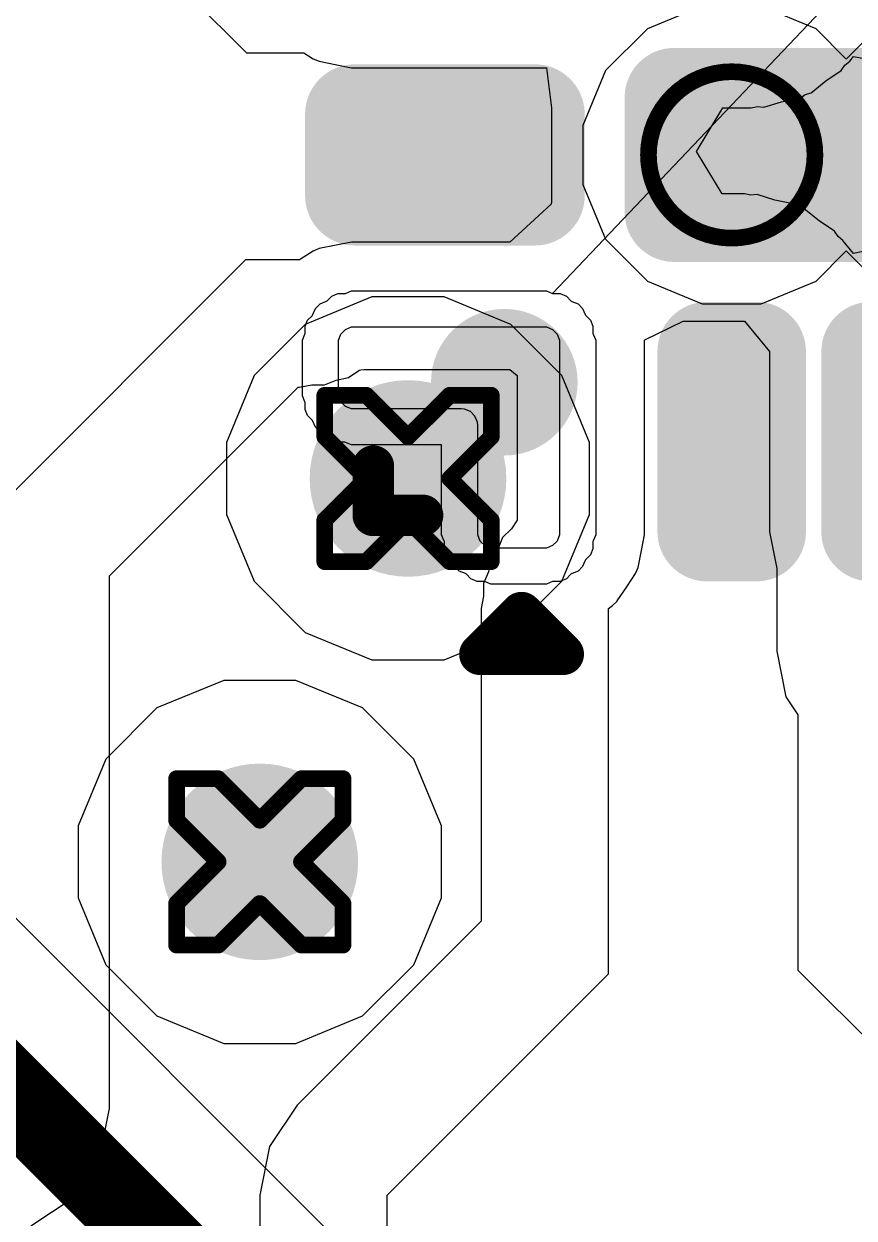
# Model space of a CAD drawing. Header units: inches. Extents: x -11 to 5379, y 0 to 5429.
# Drawn here: x 280.578 to 283.111, y 60.118 to 63.763 of the extents above; entities that cross this region are included whole.
import ezdxf

# ---------------------------------------------------------------- set-up
doc = ezdxf.new("R2010")
doc.units = ezdxf.units.IN
for name, color, linetype in [('Bottom Layer', 5, 'Continuous'), ('Drill Drawing', 1, 'Continuous'), ('GND', 16, 'Continuous'), ('PWR', 76, 'Continuous'), ('Top Layer', 1, 'Continuous'), ('Top Overlay', 2, 'Continuous'), ('Top Paste', 8, 'Continuous'), ('Top Solder', 216, 'Continuous'), ('Via Holes', 16, 'Continuous')]:
    doc.layers.add(name, color=color, linetype=linetype)

# ---------------------------------------------------------------- blocks, each defined once
blk = doc.blocks.new('13_WQFN_HR__3_2__107')
at = {"layer": 'Top Layer'}
h = blk.add_hatch(color=1, dxfattribs=at)
edge = h.paths.add_edge_path()
edge.add_arc((-0.1243, 1.6493), 0.0507, 90, 180)
edge.add_line((-0.175, 1.6493), (-0.175, 1.1007))
edge.add_arc((-0.1243, 1.1007), 0.0507, 180, 270)
edge.add_line((-0.1243, 1.05), (0.1243, 1.05))
edge.add_arc((0.1243, 1.1007), 0.0507, 270, 360)
edge.add_line((0.175, 1.1007), (0.175, 1.6493))
edge.add_arc((0.1243, 1.6493), 0.0507, 0, 90)
edge.add_line((0.1243, 1.7), (-0.1243, 1.7))
h = blk.add_hatch(color=1, dxfattribs=at)
edge = h.paths.add_edge_path()
edge.add_arc((-0.6938, 1.1937), 0.1221, 0, 360)
h = blk.add_hatch(color=1, dxfattribs=at)
edge = h.paths.add_edge_path()
edge.add_arc((-0.1755, 0.6755), 0.0495, 90, 180)
edge.add_line((-0.225, 0.6755), (-0.225, -0.6755))
edge.add_arc((-0.1755, -0.6755), 0.0495, 180, 270)
edge.add_line((-0.1755, -0.725), (0.1755, -0.725))
edge.add_arc((0.1755, -0.6755), 0.0495, 270, 360)
edge.add_line((0.225, -0.6755), (0.225, 0.6755))
edge.add_arc((0.1755, 0.6755), 0.0495, 0, 90)
edge.add_line((0.1755, 0.725), (-0.1755, 0.725))
h = blk.add_hatch(color=1, dxfattribs=at)
edge = h.paths.add_edge_path()
edge.add_arc((-1.15, 0.575), 0.05, 90, 180)
edge.add_line((-1.2, 0.575), (-1.2, 0.425))
edge.add_arc((-1.15, 0.425), 0.05, 180, 270)
edge.add_line((-1.15, 0.375), (-0.6, 0.375))
edge.add_arc((-0.6, 0.425), 0.05, 270, 360)
edge.add_line((-0.55, 0.425), (-0.55, 0.575))
edge.add_arc((-0.6, 0.575), 0.05, 0, 90)
edge.add_line((-0.6, 0.625), (-1.15, 0.625))
at = {"layer": 'Top Paste'}
h = blk.add_hatch(color=8, dxfattribs=at)
edge = h.paths.add_edge_path()
edge.add_arc((-0.1243, 1.6493), 0.0507, 90, 180)
edge.add_line((-0.175, 1.6493), (-0.175, 1.1007))
edge.add_arc((-0.1243, 1.1007), 0.0507, 180, 270)
edge.add_line((-0.1243, 1.05), (0.1243, 1.05))
edge.add_arc((0.1243, 1.1007), 0.0507, 270, 360)
edge.add_line((0.175, 1.1007), (0.175, 1.6493))
edge.add_arc((0.1243, 1.6493), 0.0507, 0, 90)
edge.add_line((0.1243, 1.7), (-0.1243, 1.7))
h = blk.add_hatch(color=8, dxfattribs=at)
edge = h.paths.add_edge_path()
edge.add_arc((-0.6938, 1.1937), 0.1221, 0, 360)
h = blk.add_hatch(color=8, dxfattribs=at)
edge = h.paths.add_edge_path()
edge.add_arc((-0.1755, 0.6755), 0.0495, 90, 180)
edge.add_line((-0.225, 0.6755), (-0.225, -0.6755))
edge.add_arc((-0.1755, -0.6755), 0.0495, 180, 270)
edge.add_line((-0.1755, -0.725), (0.1755, -0.725))
edge.add_arc((0.1755, -0.6755), 0.0495, 270, 360)
edge.add_line((0.225, -0.6755), (0.225, 0.6755))
edge.add_arc((0.1755, 0.6755), 0.0495, 0, 90)
edge.add_line((0.1755, 0.725), (-0.1755, 0.725))
h = blk.add_hatch(color=8, dxfattribs=at)
edge = h.paths.add_edge_path()
edge.add_arc((-1.15, 0.575), 0.05, 90, 180)
edge.add_line((-1.2, 0.575), (-1.2, 0.425))
edge.add_arc((-1.15, 0.425), 0.05, 180, 270)
edge.add_line((-1.15, 0.375), (-0.6, 0.375))
edge.add_arc((-0.6, 0.425), 0.05, 270, 360)
edge.add_line((-0.55, 0.425), (-0.55, 0.575))
edge.add_arc((-0.6, 0.575), 0.05, 0, 90)
edge.add_line((-0.6, 0.625), (-1.15, 0.625))
at = {"layer": 'Top Solder'}
h = blk.add_hatch(color=216, dxfattribs=at)
edge = h.paths.add_edge_path()
edge.add_arc((-0.1243, 1.6493), 0.1523, 90, 180)
edge.add_line((-0.2766, 1.6493), (-0.2766, 1.1007))
edge.add_arc((-0.1243, 1.1007), 0.1523, 180, 270)
edge.add_line((-0.1243, 0.9484), (0.1243, 0.9484))
edge.add_arc((0.1243, 1.1007), 0.1523, 270, 360)
edge.add_line((0.2766, 1.1007), (0.2766, 1.6493))
edge.add_arc((0.1243, 1.6493), 0.1523, 0, 90)
edge.add_line((0.1243, 1.8016), (-0.1243, 1.8016))
h = blk.add_hatch(color=216, dxfattribs=at)
edge = h.paths.add_edge_path()
edge.add_arc((-0.6938, 1.1937), 0.2237, 0, 360)
h = blk.add_hatch(color=216, dxfattribs=at)
edge = h.paths.add_edge_path()
edge.add_arc((-0.1755, 0.6755), 0.1511, 90, 180)
edge.add_line((-0.3266, 0.6755), (-0.3266, -0.6755))
edge.add_arc((-0.1755, -0.6755), 0.1511, 180, 270)
edge.add_line((-0.1755, -0.8266), (0.1755, -0.8266))
edge.add_arc((0.1755, -0.6755), 0.1511, 270, 360)
edge.add_line((0.3266, -0.6755), (0.3266, 0.6755))
edge.add_arc((0.1755, 0.6755), 0.1511, 0, 90)
edge.add_line((0.1755, 0.8266), (-0.1755, 0.8266))
h = blk.add_hatch(color=216, dxfattribs=at)
edge = h.paths.add_edge_path()
edge.add_arc((-1.15, 0.575), 0.1516, 90, 180)
edge.add_line((-1.3016, 0.575), (-1.3016, 0.425))
edge.add_arc((-1.15, 0.425), 0.1516, 180, 270)
edge.add_line((-1.15, 0.2734), (-0.6, 0.2734))
edge.add_arc((-0.6, 0.425), 0.1516, 270, 360)
edge.add_line((-0.4484, 0.425), (-0.4484, 0.575))
edge.add_arc((-0.6, 0.575), 0.1516, 0, 90)
edge.add_line((-0.6, 0.7266), (-1.15, 0.7266))
h = blk.add_hatch(color=216, dxfattribs=at)
edge = h.paths.add_edge_path()
edge.add_arc((-1.15, 0.075), 0.1516, 90, 180)
edge.add_line((-1.3016, 0.075), (-1.3016, -0.075))
edge.add_arc((-1.15, -0.075), 0.1516, 180, 270)
edge.add_line((-1.15, -0.2266), (-0.6, -0.2266))
edge.add_arc((-0.6, -0.075), 0.1516, 270, 360)
edge.add_line((-0.4484, -0.075), (-0.4484, 0.075))
edge.add_arc((-0.6, 0.075), 0.1516, 0, 90)
edge.add_line((-0.6, 0.2266), (-1.15, 0.2266))
at = {"layer": 'Top Layer'}
for p, q in [((-0.775, 1.6599), (-0.7674, 1.6783)), ((-0.7674, 1.6783), (-0.7534, 1.6923)), ((-0.7534, 1.6923), (-0.735, 1.7)), ((-0.735, 1.7), (-0.725, 1.7)), ((-0.725, 1.7), (-0.725, 1.7)), ((-0.725, 1.7), (-0.575, 1.7)), ((-0.575, 1.7), (-0.5651, 1.7)), ((-0.5651, 1.7), (-0.5467, 1.6923)), ((-0.5467, 1.6923), (-0.5326, 1.6783)), ((-0.5326, 1.6783), (-0.525, 1.6599)), ((-0.775, 1.65), (-0.775, 1.6599)), ((-0.775, 1.325), (-0.775, 1.65)), ((-0.525, 1.6599), (-0.525, 1.65)), ((-0.525, 1.65), (-0.525, 1.65)), ((-0.525, 1.65), (-0.525, 1.075)), ((-0.7835, 1.2972), (-0.776, 1.3152)), ((-0.776, 1.3152), (-0.775, 1.325)), ((-0.775, 1.325), (-0.775, 1.325)), ((-0.825, 1.275), (-0.8153, 1.2759)), ((-0.8153, 1.2759), (-0.7973, 1.2834)), ((-0.7973, 1.2834), (-0.7835, 1.2972)), ((-1.2, 1.2349), (-1.1924, 1.2533)), ((-1.1924, 1.2533), (-1.1784, 1.2673)), ((-1.1784, 1.2673), (-1.16, 1.275)), ((-1.16, 1.275), (-1.15, 1.275)), ((-1.15, 1.275), (-1.15, 1.275)), ((-1.15, 1.275), (-0.825, 1.275)), ((-1.2, 1.225), (-1.2, 1.2349)), ((-1.2, 1.0749), (-1.2, 1.225)), ((-1.2, 1.065), (-1.2, 1.0749)), ((-1.2, 1.0749), (-1.2, 1.0749)), ((-1.1924, 1.0466), (-1.2, 1.065)), ((-0.525, 1.065), (-0.5326, 1.0466)), ((-0.525, 1.075), (-0.525, 1.065)), ((-1.1784, 1.0326), (-1.1924, 1.0466)), ((-1.16, 1.025), (-1.1784, 1.0326)), ((-1.15, 1.025), (-1.16, 1.025)), ((-0.575, 1.025), (-1.15, 1.025)), ((-0.5651, 1.025), (-0.575, 1.025)), ((-0.575, 1.025), (-0.575, 1.025)), ((-0.5467, 1.0326), (-0.5651, 1.025)), ((-0.5326, 1.0466), (-0.5467, 1.0326))]:
    blk.add_line(p, q, dxfattribs=at)
at = {"layer": 'Top Overlay'}
for points in [[(-1.1, 1.5933, 0.127, 0.127, 0), (-0.95, 1.5933, 0.127, 0.127, 0)], [(-1.1, 1.5933, 0.127, 0.127, 0), (-1.1, 1.4433, 0.127, 0.127, 0)], [(-1.524, 1.2681, 0.127, 0.127, 0), (-1.524, 1.0141, 0.127, 0.127, 0)], [(-1.524, 1.2681, 0.127, 0.127, 0), (-1.397, 1.1411, 0.127, 0.127, 0)], [(-1.397, 1.1411, 0.127, 0.127, 0), (-1.524, 1.0141, 0.127, 0.127, 0)]]:
    blk.add_lwpolyline(points, format="xyseb", dxfattribs=at)
for points in [[(-1.1318, 1.5933, 0.0635, 0.0635, 1), (-1.0683, 1.5933, 0.0635, 0.0635, 1)], [(-1.1318, 1.5933, 0.0635, 0.0635, 1), (-1.0683, 1.5933, 0.0635, 0.0635, 1)], [(-0.9818, 1.5933, 0.0635, 0.0635, 1), (-0.9183, 1.5933, 0.0635, 0.0635, 1)], [(-1.1318, 1.4433, 0.0635, 0.0635, 1), (-1.0683, 1.4433, 0.0635, 0.0635, 1)], [(-1.5557, 1.2681, 0.0635, 0.0635, 1), (-1.4923, 1.2681, 0.0635, 0.0635, 1)], [(-1.5557, 1.2681, 0.0635, 0.0635, 1), (-1.4923, 1.2681, 0.0635, 0.0635, 1)], [(-1.4287, 1.1411, 0.0635, 0.0635, 1), (-1.3653, 1.1411, 0.0635, 0.0635, 1)], [(-1.4287, 1.1411, 0.0635, 0.0635, 1), (-1.3653, 1.1411, 0.0635, 0.0635, 1)], [(-1.5557, 1.0141, 0.0635, 0.0635, 1), (-1.4923, 1.0141, 0.0635, 0.0635, 1)], [(-1.5557, 1.0141, 0.0635, 0.0635, 1), (-1.4923, 1.0141, 0.0635, 0.0635, 1)]]:
    blk.add_lwpolyline(points, format="xyseb", close=True, dxfattribs=at)
at = {"layer": 'Top Solder'}
for p, q in [((-0.8095, 1.7799), (-0.7954, 1.794)), ((-0.7954, 1.794), (-0.7771, 1.8016)), ((-0.7771, 1.8016), (-0.7552, 1.8016)), ((-0.7552, 1.8016), (-0.7534, 1.8023)), ((-0.7534, 1.8023), (-0.735, 1.8099)), ((-0.7534, 1.8023), (-0.7534, 1.8023)), ((-0.735, 1.8099), (-0.725, 1.8099)), ((-0.725, 1.8099), (-0.725, 1.8099)), ((-0.725, 1.8099), (-0.725, 1.8099)), ((-0.725, 1.8099), (-0.575, 1.8099)), ((-0.575, 1.8099), (-0.5651, 1.8099)), ((-0.5651, 1.8099), (-0.5467, 1.8023)), ((-0.5467, 1.8023), (-0.5467, 1.8023)), ((-0.5467, 1.8023), (-0.5449, 1.8016)), ((-0.5449, 1.8016), (-0.523, 1.8016)), ((-0.523, 1.8016), (-0.5046, 1.7939)), ((-0.5046, 1.7939), (-0.4906, 1.7799)), ((-0.8528, 1.7376), (-0.8452, 1.756)), ((-0.8452, 1.756), (-0.8311, 1.7701)), ((-0.8311, 1.7701), (-0.8109, 1.7785)), ((-0.8109, 1.7785), (-0.8095, 1.7799)), ((-0.8095, 1.7799), (-0.8095, 1.7799)), ((-0.4906, 1.7799), (-0.4906, 1.7799)), ((-0.4906, 1.7799), (-0.4891, 1.7785)), ((-0.4891, 1.7785), (-0.469, 1.7701)), ((-0.469, 1.7701), (-0.4549, 1.756)), ((-0.4549, 1.756), (-0.4465, 1.7358)), ((-0.8766, 1.702), (-0.869, 1.7204)), ((-0.869, 1.7204), (-0.855, 1.7344)), ((-0.855, 1.7344), (-0.8536, 1.7358)), ((-0.855, 1.7344), (-0.855, 1.7344)), ((-0.8536, 1.7358), (-0.8528, 1.7376)), ((-0.8528, 1.7376), (-0.8528, 1.7376)), ((-0.4465, 1.7358), (-0.4451, 1.7344)), ((-0.4451, 1.7344), (-0.4451, 1.7344)), ((-0.4451, 1.7344), (-0.431, 1.7204)), ((-0.431, 1.7204), (-0.4234, 1.702)), ((-0.885, 1.6599), (-0.8774, 1.6783)), ((-0.8774, 1.6783), (-0.8766, 1.6801)), ((-0.8774, 1.6783), (-0.8774, 1.6783)), ((-0.8766, 1.6801), (-0.8766, 1.702)), ((-0.4234, 1.702), (-0.4234, 1.6801)), ((-0.4234, 1.6801), (-0.4227, 1.6783)), ((-0.4227, 1.6783), (-0.4227, 1.6783)), ((-0.4227, 1.6783), (-0.4151, 1.6599)), ((-0.885, 1.6499), (-0.885, 1.6599)), ((-0.885, 1.3849), (-0.885, 1.6499)), ((-0.4151, 1.6599), (-0.4151, 1.65)), ((-0.4151, 1.65), (-0.4151, 1.65)), ((-0.4151, 1.65), (-0.4151, 1.075)), ((-1.2561, 1.3451), (-1.2359, 1.3535)), ((-1.2359, 1.3535), (-1.2345, 1.3549)), ((-1.2345, 1.3549), (-1.2204, 1.369)), ((-1.2345, 1.3549), (-1.2345, 1.3549)), ((-1.2204, 1.369), (-1.2021, 1.3766)), ((-1.2021, 1.3766), (-1.1802, 1.3766)), ((-1.1802, 1.3766), (-1.1784, 1.3773)), ((-1.1784, 1.3773), (-1.16, 1.3849)), ((-1.1784, 1.3773), (-1.1784, 1.3773)), ((-1.16, 1.3849), (-1.15, 1.3849)), ((-1.15, 1.3849), (-0.885, 1.3849)), ((-1.2786, 1.3108), (-1.2778, 1.3126)), ((-1.2778, 1.3126), (-1.2702, 1.331)), ((-1.2778, 1.3126), (-1.2778, 1.3126)), ((-1.2702, 1.331), (-1.2561, 1.3451)), ((-1.3016, 1.277), (-1.294, 1.2954)), ((-1.3016, 1.2551), (-1.3016, 1.277)), ((-1.294, 1.2954), (-1.28, 1.3094)), ((-1.28, 1.3094), (-1.2786, 1.3108)), ((-1.28, 1.3094), (-1.28, 1.3094)), ((-1.31, 1.2349), (-1.3024, 1.2533)), ((-1.3024, 1.2533), (-1.3016, 1.2551)), ((-1.3024, 1.2533), (-1.3024, 1.2533)), ((-1.31, 1.2249), (-1.31, 1.2349)), ((-1.31, 1.075), (-1.31, 1.2249)), ((-1.31, 1.065), (-1.31, 1.075)), ((-1.3024, 1.0466), (-1.31, 1.065)), ((-0.4151, 1.065), (-0.4227, 1.0466)), ((-0.4151, 1.075), (-0.4151, 1.065)), ((-1.3016, 1.0448), (-1.3024, 1.0466)), ((-1.3024, 1.0466), (-1.3024, 1.0466)), ((-1.3016, 1.0229), (-1.3016, 1.0448)), ((-1.294, 1.0045), (-1.3016, 1.0229)), ((-0.4234, 1.0229), (-0.431, 1.0045)), ((-0.4227, 1.0466), (-0.4234, 1.0448)), ((-0.4234, 1.0448), (-0.4234, 1.0229)), ((-0.4227, 1.0466), (-0.4227, 1.0466)), ((-0.4227, 1.0466), (5365.8451, -5095.9711)), ((-1.2799, 0.9905), (-1.294, 1.0045)), ((-1.2786, 0.9891), (-1.2799, 0.9905)), ((-1.2799, 0.9905), (-1.2799, 0.9905)), ((-1.2778, 0.9873), (-1.2786, 0.9891)), ((-1.2778, 0.9872), (-1.2778, 0.9873)), ((-1.2702, 0.9689), (-1.2778, 0.9872)), ((-0.4473, 0.9873), (-0.4549, 0.9689)), ((-0.4472, 0.9873), (-0.4473, 0.9873)), ((-0.4465, 0.9891), (-0.4472, 0.9873)), ((-0.4451, 0.9905), (-0.4465, 0.9891)), ((-0.431, 1.0045), (-0.4451, 0.9905)), ((-1.2561, 0.9548), (-1.2702, 0.9689)), ((-1.2377, 0.9472), (-1.2561, 0.9548)), ((-0.4689, 0.9548), (-0.4873, 0.9472)), ((-0.4549, 0.9689), (-0.4689, 0.9548)), ((-1.2377, 0.9471), (-1.2377, 0.9472)), ((-1.2359, 0.9464), (-1.2377, 0.9471)), ((-1.2345, 0.945), (-1.2359, 0.9464)), ((-1.2204, 0.9309), (-1.2345, 0.945)), ((-1.2345, 0.945), (-1.2345, 0.945)), ((-1.202, 0.9233), (-1.2204, 0.9309)), ((-1.1802, 0.9233), (-1.202, 0.9233)), ((-1.1783, 0.9226), (-1.1802, 0.9233)), ((-1.1599, 0.915), (-1.1783, 0.9226)), ((-1.1783, 0.9226), (-1.1783, 0.9226)), ((-1.15, 0.915), (-1.1599, 0.915)), ((-0.5751, 0.915), (-1.15, 0.915)), ((-0.5651, 0.915), (-0.5751, 0.915)), ((-0.5467, 0.9226), (-0.5651, 0.915)), ((-0.5449, 0.9234), (-0.5467, 0.9226)), ((-0.5467, 0.9226), (-0.5467, 0.9226)), ((-0.523, 0.9234), (-0.5449, 0.9234)), ((-0.5046, 0.931), (-0.523, 0.9234)), ((-0.4892, 0.9464), (-0.5046, 0.931)), ((-0.4873, 0.9472), (-0.4892, 0.9464)), ((-0.4873, 0.9472), (-0.4873, 0.9472))]:
    blk.add_line(p, q, dxfattribs=at)

msp = doc.modelspace()

# ---------------------------------------------------------------- hatches: boundary and pattern name
at = {"layer": 'Bottom Layer'}
h = msp.add_hatch(color=5, dxfattribs=at)
edge = h.paths.add_edge_path()
edge.add_arc((282.7374, 63.3634), 0.2, 0, 360)
h = msp.add_hatch(color=5, dxfattribs=at)
edge = h.paths.add_edge_path()
edge.add_arc((281.7499, 62.3759), 0.3, 0, 360)
h = msp.add_hatch(color=5, dxfattribs=at)
edge = h.paths.add_edge_path()
edge.add_arc((281.2977, 61.2057), 0.3, 0, 360)
at = {"layer": 'GND'}
h = msp.add_hatch(color=16, dxfattribs=at)
edge = h.paths.add_edge_path()
edge.add_arc((282.7374, 63.3634), 0.2, 0, 360)
h = msp.add_hatch(color=16, dxfattribs=at)
edge = h.paths.add_edge_path()
edge.add_arc((281.7499, 62.3759), 0.3, 0, 360)
h = msp.add_hatch(color=16, dxfattribs=at)
edge = h.paths.add_edge_path()
edge.add_arc((281.2977, 61.2057), 0.3, 0, 360)
at = {"layer": 'PWR'}
h = msp.add_hatch(color=76, dxfattribs=at)
edge = h.paths.add_edge_path()
edge.add_arc((282.7374, 63.3634), 0.2, 0, 360)
h = msp.add_hatch(color=76, dxfattribs=at)
edge = h.paths.add_edge_path()
edge.add_arc((281.7499, 62.3759), 0.3, 0, 360)
h = msp.add_hatch(color=76, dxfattribs=at)
edge = h.paths.add_edge_path()
edge.add_arc((281.2977, 61.2057), 0.3, 0, 360)
at = {"layer": 'Top Layer'}
h = msp.add_hatch(color=1, dxfattribs=at)
edge = h.paths.add_edge_path()
edge.add_arc((282.7374, 63.3634), 0.2, 0, 360)
h = msp.add_hatch(color=1, dxfattribs=at)
edge = h.paths.add_edge_path()
edge.add_arc((281.7499, 62.3759), 0.3, 0, 360)
h = msp.add_hatch(color=1, dxfattribs=at)
edge = h.paths.add_edge_path()
edge.add_arc((281.2977, 61.2057), 0.3, 0, 360)
at = {"layer": 'Via Holes'}
h = msp.add_hatch(color=7, dxfattribs=at)
edge = h.paths.add_edge_path()
edge.add_arc((282.7374, 63.3634), 0.1, 0, 360)
h = msp.add_hatch(color=7, dxfattribs=at)
edge = h.paths.add_edge_path()
edge.add_arc((281.7499, 62.3759), 0.15, 0, 360)
h = msp.add_hatch(color=7, dxfattribs=at)
edge = h.paths.add_edge_path()
edge.add_arc((281.2977, 61.2057), 0.15, 0, 360)

# ---------------------------------------------------------------- linework, layer by layer
at = {"layer": 'Bottom Layer'}
msp.add_line((282.6309, 58.9559), (280.3858, 61.2011), dxfattribs=at)
msp.add_lwpolyline([(279.8318, 61.2057, 0.254, 0.254, 0), (282.47, 58.5675, 0.254, 0.254, 0)], format="xyseb", dxfattribs=at)
at = {"layer": 'Drill Drawing'}
for points in [[(282.9914, 63.3634, 0.0508, 0.0508, 1), (282.4834, 63.3634, 0.0508, 0.0508, 1)], [(282.4707, 63.3634, 0.0254, 0.0254, 1), (282.4961, 63.3634, 0.0254, 0.0254, 1)], [(282.9787, 63.3634, 0.0254, 0.0254, 1), (283.0041, 63.3634, 0.0254, 0.0254, 1)], [(281.4832, 62.6299, 0.0254, 0.0254, 1), (281.5086, 62.6299, 0.0254, 0.0254, 1)], [(281.4832, 62.6299, 0.0254, 0.0254, 1), (281.5086, 62.6299, 0.0254, 0.0254, 1)], [(281.6102, 62.6299, 0.0254, 0.0254, 1), (281.6356, 62.6299, 0.0254, 0.0254, 1)], [(281.6102, 62.6299, 0.0254, 0.0254, 1), (281.6356, 62.6299, 0.0254, 0.0254, 1)], [(281.8642, 62.6299, 0.0254, 0.0254, 1), (281.8896, 62.6299, 0.0254, 0.0254, 1)], [(281.8642, 62.6299, 0.0254, 0.0254, 1), (281.8896, 62.6299, 0.0254, 0.0254, 1)], [(281.9912, 62.6299, 0.0254, 0.0254, 1), (282.0166, 62.6299, 0.0254, 0.0254, 1)], [(281.9912, 62.6299, 0.0254, 0.0254, 1), (282.0166, 62.6299, 0.0254, 0.0254, 1)], [(281.4832, 62.5029, 0.0254, 0.0254, 1), (281.5086, 62.5029, 0.0254, 0.0254, 1)], [(281.4832, 62.5029, 0.0254, 0.0254, 1), (281.5086, 62.5029, 0.0254, 0.0254, 1)], [(281.7372, 62.5029, 0.0254, 0.0254, 1), (281.7626, 62.5029, 0.0254, 0.0254, 1)], [(281.7372, 62.5029, 0.0254, 0.0254, 1), (281.7626, 62.5029, 0.0254, 0.0254, 1)], [(281.9912, 62.5029, 0.0254, 0.0254, 1), (282.0166, 62.5029, 0.0254, 0.0254, 1)], [(281.9912, 62.5029, 0.0254, 0.0254, 1), (282.0166, 62.5029, 0.0254, 0.0254, 1)], [(281.6102, 62.3759, 0.0254, 0.0254, 1), (281.6356, 62.3759, 0.0254, 0.0254, 1)], [(281.6102, 62.3759, 0.0254, 0.0254, 1), (281.6356, 62.3759, 0.0254, 0.0254, 1)], [(281.8642, 62.3759, 0.0254, 0.0254, 1), (281.8896, 62.3759, 0.0254, 0.0254, 1)], [(281.8642, 62.3759, 0.0254, 0.0254, 1), (281.8896, 62.3759, 0.0254, 0.0254, 1)], [(281.4832, 62.2489, 0.0254, 0.0254, 1), (281.5086, 62.2489, 0.0254, 0.0254, 1)], [(281.4832, 62.2489, 0.0254, 0.0254, 1), (281.5086, 62.2489, 0.0254, 0.0254, 1)], [(281.7372, 62.2489, 0.0254, 0.0254, 1), (281.7626, 62.2489, 0.0254, 0.0254, 1)], [(281.7372, 62.2489, 0.0254, 0.0254, 1), (281.7626, 62.2489, 0.0254, 0.0254, 1)], [(281.9912, 62.2489, 0.0254, 0.0254, 1), (282.0166, 62.2489, 0.0254, 0.0254, 1)], [(281.9912, 62.2489, 0.0254, 0.0254, 1), (282.0166, 62.2489, 0.0254, 0.0254, 1)], [(281.4832, 62.1219, 0.0254, 0.0254, 1), (281.5086, 62.1219, 0.0254, 0.0254, 1)], [(281.4832, 62.1219, 0.0254, 0.0254, 1), (281.5086, 62.1219, 0.0254, 0.0254, 1)], [(281.6102, 62.1219, 0.0254, 0.0254, 1), (281.6356, 62.1219, 0.0254, 0.0254, 1)], [(281.6102, 62.1219, 0.0254, 0.0254, 1), (281.6356, 62.1219, 0.0254, 0.0254, 1)], [(281.8642, 62.1219, 0.0254, 0.0254, 1), (281.8896, 62.1219, 0.0254, 0.0254, 1)], [(281.8642, 62.1219, 0.0254, 0.0254, 1), (281.8896, 62.1219, 0.0254, 0.0254, 1)], [(281.9912, 62.1219, 0.0254, 0.0254, 1), (282.0166, 62.1219, 0.0254, 0.0254, 1)], [(281.9912, 62.1219, 0.0254, 0.0254, 1), (282.0166, 62.1219, 0.0254, 0.0254, 1)], [(281.031, 61.4597, 0.0254, 0.0254, 1), (281.0564, 61.4597, 0.0254, 0.0254, 1)], [(281.031, 61.4597, 0.0254, 0.0254, 1), (281.0564, 61.4597, 0.0254, 0.0254, 1)], [(281.158, 61.4597, 0.0254, 0.0254, 1), (281.1834, 61.4597, 0.0254, 0.0254, 1)], [(281.158, 61.4597, 0.0254, 0.0254, 1), (281.1834, 61.4597, 0.0254, 0.0254, 1)], [(281.412, 61.4597, 0.0254, 0.0254, 1), (281.4374, 61.4597, 0.0254, 0.0254, 1)], [(281.412, 61.4597, 0.0254, 0.0254, 1), (281.4374, 61.4597, 0.0254, 0.0254, 1)], [(281.539, 61.4597, 0.0254, 0.0254, 1), (281.5644, 61.4597, 0.0254, 0.0254, 1)], [(281.539, 61.4597, 0.0254, 0.0254, 1), (281.5644, 61.4597, 0.0254, 0.0254, 1)], [(281.031, 61.3327, 0.0254, 0.0254, 1), (281.0564, 61.3327, 0.0254, 0.0254, 1)], [(281.031, 61.3327, 0.0254, 0.0254, 1), (281.0564, 61.3327, 0.0254, 0.0254, 1)], [(281.285, 61.3327, 0.0254, 0.0254, 1), (281.3104, 61.3327, 0.0254, 0.0254, 1)], [(281.285, 61.3327, 0.0254, 0.0254, 1), (281.3104, 61.3327, 0.0254, 0.0254, 1)], [(281.539, 61.3327, 0.0254, 0.0254, 1), (281.5644, 61.3327, 0.0254, 0.0254, 1)], [(281.539, 61.3327, 0.0254, 0.0254, 1), (281.5644, 61.3327, 0.0254, 0.0254, 1)], [(281.158, 61.2057, 0.0254, 0.0254, 1), (281.1834, 61.2057, 0.0254, 0.0254, 1)], [(281.158, 61.2057, 0.0254, 0.0254, 1), (281.1834, 61.2057, 0.0254, 0.0254, 1)], [(281.412, 61.2057, 0.0254, 0.0254, 1), (281.4374, 61.2057, 0.0254, 0.0254, 1)], [(281.412, 61.2057, 0.0254, 0.0254, 1), (281.4374, 61.2057, 0.0254, 0.0254, 1)], [(281.031, 61.0787, 0.0254, 0.0254, 1), (281.0564, 61.0787, 0.0254, 0.0254, 1)], [(281.031, 61.0787, 0.0254, 0.0254, 1), (281.0564, 61.0787, 0.0254, 0.0254, 1)], [(281.285, 61.0787, 0.0254, 0.0254, 1), (281.3104, 61.0787, 0.0254, 0.0254, 1)], [(281.285, 61.0787, 0.0254, 0.0254, 1), (281.3104, 61.0787, 0.0254, 0.0254, 1)], [(281.539, 61.0787, 0.0254, 0.0254, 1), (281.5644, 61.0787, 0.0254, 0.0254, 1)], [(281.539, 61.0787, 0.0254, 0.0254, 1), (281.5644, 61.0787, 0.0254, 0.0254, 1)], [(281.031, 60.9517, 0.0254, 0.0254, 1), (281.0564, 60.9517, 0.0254, 0.0254, 1)], [(281.031, 60.9517, 0.0254, 0.0254, 1), (281.0564, 60.9517, 0.0254, 0.0254, 1)], [(281.158, 60.9517, 0.0254, 0.0254, 1), (281.1834, 60.9517, 0.0254, 0.0254, 1)], [(281.158, 60.9517, 0.0254, 0.0254, 1), (281.1834, 60.9517, 0.0254, 0.0254, 1)], [(281.412, 60.9517, 0.0254, 0.0254, 1), (281.4374, 60.9517, 0.0254, 0.0254, 1)], [(281.412, 60.9517, 0.0254, 0.0254, 1), (281.4374, 60.9517, 0.0254, 0.0254, 1)], [(281.539, 60.9517, 0.0254, 0.0254, 1), (281.5644, 60.9517, 0.0254, 0.0254, 1)], [(281.539, 60.9517, 0.0254, 0.0254, 1), (281.5644, 60.9517, 0.0254, 0.0254, 1)]]:
    msp.add_lwpolyline(points, format="xyseb", close=True, dxfattribs=at)
for points in [[(281.4959, 62.5029, 0.0508, 0.0508, 0), (281.4959, 62.6299, 0.0508, 0.0508, 0)], [(281.4959, 62.6299, 0.0508, 0.0508, 0), (281.6229, 62.6299, 0.0508, 0.0508, 0)], [(281.6229, 62.6299, 0.0508, 0.0508, 0), (281.7499, 62.5029, 0.0508, 0.0508, 0)], [(281.7499, 62.5029, 0.0508, 0.0508, 0), (281.8769, 62.6299, 0.0508, 0.0508, 0)], [(281.8769, 62.6299, 0.0508, 0.0508, 0), (282.0039, 62.6299, 0.0508, 0.0508, 0)], [(282.0039, 62.5029, 0.0508, 0.0508, 0), (282.0039, 62.6299, 0.0508, 0.0508, 0)], [(281.4959, 62.5029, 0.0508, 0.0508, 0), (281.6229, 62.3759, 0.0508, 0.0508, 0)], [(281.8769, 62.3759, 0.0508, 0.0508, 0), (282.0039, 62.5029, 0.0508, 0.0508, 0)], [(281.4959, 62.2489, 0.0508, 0.0508, 0), (281.6229, 62.3759, 0.0508, 0.0508, 0)], [(281.8769, 62.3759, 0.0508, 0.0508, 0), (282.0039, 62.2489, 0.0508, 0.0508, 0)], [(281.4959, 62.1219, 0.0508, 0.0508, 0), (281.4959, 62.2489, 0.0508, 0.0508, 0)], [(281.6229, 62.1219, 0.0508, 0.0508, 0), (281.7499, 62.2489, 0.0508, 0.0508, 0)], [(281.7499, 62.2489, 0.0508, 0.0508, 0), (281.8769, 62.1219, 0.0508, 0.0508, 0)], [(282.0039, 62.1219, 0.0508, 0.0508, 0), (282.0039, 62.2489, 0.0508, 0.0508, 0)], [(281.4959, 62.1219, 0.0508, 0.0508, 0), (281.6229, 62.1219, 0.0508, 0.0508, 0)], [(281.8769, 62.1219, 0.0508, 0.0508, 0), (282.0039, 62.1219, 0.0508, 0.0508, 0)], [(281.0437, 61.3327, 0.0508, 0.0508, 0), (281.0437, 61.4597, 0.0508, 0.0508, 0)], [(281.0437, 61.4597, 0.0508, 0.0508, 0), (281.1707, 61.4597, 0.0508, 0.0508, 0)], [(281.1707, 61.4597, 0.0508, 0.0508, 0), (281.2977, 61.3327, 0.0508, 0.0508, 0)], [(281.2977, 61.3327, 0.0508, 0.0508, 0), (281.4247, 61.4597, 0.0508, 0.0508, 0)], [(281.4247, 61.4597, 0.0508, 0.0508, 0), (281.5517, 61.4597, 0.0508, 0.0508, 0)], [(281.5517, 61.3327, 0.0508, 0.0508, 0), (281.5517, 61.4597, 0.0508, 0.0508, 0)], [(281.0437, 61.3327, 0.0508, 0.0508, 0), (281.1707, 61.2057, 0.0508, 0.0508, 0)], [(281.4247, 61.2057, 0.0508, 0.0508, 0), (281.5517, 61.3327, 0.0508, 0.0508, 0)], [(281.0437, 61.0787, 0.0508, 0.0508, 0), (281.1707, 61.2057, 0.0508, 0.0508, 0)], [(281.4247, 61.2057, 0.0508, 0.0508, 0), (281.5517, 61.0787, 0.0508, 0.0508, 0)], [(281.0437, 60.9517, 0.0508, 0.0508, 0), (281.0437, 61.0787, 0.0508, 0.0508, 0)], [(281.1707, 60.9517, 0.0508, 0.0508, 0), (281.2977, 61.0787, 0.0508, 0.0508, 0)], [(281.2977, 61.0787, 0.0508, 0.0508, 0), (281.4247, 60.9517, 0.0508, 0.0508, 0)], [(281.5517, 60.9517, 0.0508, 0.0508, 0), (281.5517, 61.0787, 0.0508, 0.0508, 0)], [(281.0437, 60.9517, 0.0508, 0.0508, 0), (281.1707, 60.9517, 0.0508, 0.0508, 0)], [(281.4247, 60.9517, 0.0508, 0.0508, 0), (281.5517, 60.9517, 0.0508, 0.0508, 0)]]:
    msp.add_lwpolyline(points, format="xyseb", dxfattribs=at)
at = {"layer": 'PWR'}
for p, q in [((282.6471, 63.8174), (282.4802, 63.7483)), ((282.9946, 63.7483), (282.8277, 63.8174)), ((282.4802, 63.7483), (282.3525, 63.6206)), ((283.0868, 63.6561), (282.9946, 63.7483)), ((283.179, 63.7483), (283.0868, 63.6561)), ((282.3525, 63.6206), (282.2834, 63.4537)), ((282.2834, 63.4537), (282.2834, 63.2731)), ((282.2834, 63.2731), (282.3525, 63.1062)), ((282.3525, 63.1062), (282.4802, 62.9785)), ((282.9946, 62.9785), (283.0868, 63.0707)), ((283.0868, 63.0707), (283.179, 62.9785)), ((282.4802, 62.9785), (282.6471, 62.9094)), ((282.8277, 62.9094), (282.9946, 62.9785)), ((281.6397, 62.9299), (281.4361, 62.8456)), ((281.8601, 62.9299), (281.6397, 62.9299)), ((282.0638, 62.8456), (281.8601, 62.9299)), ((282.6471, 62.9094), (282.8277, 62.9094)), ((281.4361, 62.8456), (281.2803, 62.6897)), ((282.2196, 62.6897), (282.0638, 62.8456)), ((281.2803, 62.6897), (281.1959, 62.4861)), ((282.3039, 62.4861), (282.2196, 62.6897)), ((281.1959, 62.4861), (281.1959, 62.2657)), ((282.3039, 62.2657), (282.3039, 62.4861)), ((281.1959, 62.2657), (281.2803, 62.0621)), ((282.2196, 62.0621), (282.3039, 62.2657)), ((281.2803, 62.0621), (281.4361, 61.9062)), ((282.0638, 61.9062), (282.2196, 62.0621)), ((281.4361, 61.9062), (281.6397, 61.8219)), ((281.8601, 61.8219), (282.0638, 61.9062)), ((281.6397, 61.8219), (281.8601, 61.8219)), ((281.1875, 61.7597), (280.9839, 61.6754)), ((281.4079, 61.7597), (281.1875, 61.7597)), ((281.6115, 61.6754), (281.4079, 61.7597)), ((280.9839, 61.6754), (280.828, 61.5195)), ((281.7673, 61.5195), (281.6115, 61.6754)), ((280.828, 61.5195), (280.7437, 61.3159)), ((281.8517, 61.3159), (281.7673, 61.5195)), ((280.7437, 61.3159), (280.7437, 61.0955)), ((281.8517, 61.0955), (281.8517, 61.3159)), ((280.7437, 61.0955), (280.828, 60.8919)), ((281.7673, 60.8919), (281.8517, 61.0955)), ((280.828, 60.8919), (280.9839, 60.736)), ((281.6115, 60.736), (281.7673, 60.8919)), ((280.9839, 60.736), (281.1875, 60.6517)), ((281.4079, 60.6517), (281.6115, 60.736)), ((281.1875, 60.6517), (281.4079, 60.6517))]:
    msp.add_line(p, q, dxfattribs=at)
at = {"layer": 'Top Layer'}
for p, q in [((280.4079, 64.5241), (281.2568, 63.6752)), ((281.2568, 63.6752), (281.4324, 63.6752)), ((281.4324, 63.6752), (281.46, 63.6567)), ((281.46, 63.6567), (281.4783, 63.6491)), ((281.4783, 63.6491), (281.4784, 63.6491)), ((281.4784, 63.6491), (281.4784, 63.6491)), ((281.4784, 63.6491), (281.5277, 63.6393)), ((283.0825, 63.6373), (283.0974, 63.6495)), ((283.0974, 63.6495), (283.1093, 63.664)), ((283.1093, 63.664), (283.1624, 63.6534)), ((281.5277, 63.6393), (281.5774, 63.6294)), ((281.5774, 63.6294), (281.5775, 63.6294)), ((281.5775, 63.6294), (281.5776, 63.6294)), ((281.5776, 63.6294), (281.5875, 63.6294)), ((281.5875, 63.6294), (282.1623, 63.6294)), ((282.1623, 63.6294), (282.1623, 63.6294)), ((282.1623, 63.6294), (282.1722, 63.6294)), ((282.1722, 63.6294), (282.1874, 63.5068)), ((283.0243, 63.5896), (283.0718, 63.6213)), ((283.0718, 63.6213), (283.0825, 63.6373)), ((282.9802, 63.5534), (283.0243, 63.5896)), ((282.8898, 63.5259), (282.9458, 63.5371)), ((282.9458, 63.5371), (282.9618, 63.5478)), ((282.9618, 63.5478), (282.9802, 63.5534)), ((282.1874, 63.5068), (282.1874, 63.22)), ((282.6296, 63.3735), (282.7105, 63.5074)), ((282.7105, 63.5074), (282.7435, 63.5075)), ((282.7435, 63.5075), (282.7971, 63.5075)), ((282.7971, 63.5075), (282.816, 63.5113)), ((282.816, 63.5113), (282.8352, 63.5094)), ((282.8352, 63.5094), (282.8898, 63.5259)), ((282.7082, 63.2442), (282.6296, 63.3735)), ((282.7767, 63.2442), (282.7082, 63.2442)), ((282.7956, 63.2405), (282.7767, 63.2442)), ((282.8147, 63.2423), (282.7956, 63.2405)), ((282.8693, 63.2258), (282.8147, 63.2423)), ((282.1866, 63.2132), (282.0604, 63.0973)), ((282.1874, 63.22), (282.1866, 63.2132)), ((282.9253, 63.2146), (282.8693, 63.2258)), ((282.9413, 63.2039), (282.9253, 63.2146)), ((282.9598, 63.1983), (282.9413, 63.2039)), ((283.0039, 63.1621), (282.9598, 63.1983)), ((283.0513, 63.1304), (283.0039, 63.1621)), ((283.062, 63.1144), (283.0513, 63.1304)), ((281.5775, 63.0973), (281.5306, 63.088)), ((281.5874, 63.0973), (281.5775, 63.0973)), ((282.0604, 63.0973), (281.5874, 63.0973)), ((281.5874, 63.0973), (281.5874, 63.0973)), ((283.0769, 63.1022), (283.062, 63.1144)), ((283.1093, 63.0628), (283.0769, 63.1022)), ((281.46, 63.07), (281.4193, 63.0428)), ((281.4784, 63.0776), (281.46, 63.07)), ((281.46, 63.07), (281.46, 63.07)), ((281.46, 63.07), (281.46, 63.07)), ((281.5306, 63.088), (281.4784, 63.0776)), ((283.1624, 63.0734), (283.1093, 63.0628)), ((281.2542, 63.0428), (280.4507, 62.2393)), ((281.4193, 63.0428), (281.2542, 63.0428)), ((282.4724, 62.7988), (282.5895, 62.8557)), ((282.5895, 62.8557), (282.7767, 62.8557)), ((282.7767, 62.8557), (282.8524, 62.7634)), ((282.4714, 62.7982), (282.4724, 62.7988)), ((282.4714, 62.7883), (282.4714, 62.7982)), ((282.4714, 62.2135), (282.4714, 62.7883)), ((282.8524, 62.7634), (282.8524, 62.2134)), ((281.5679, 62.6839), (281.5998, 62.7052)), ((281.5998, 62.7052), (281.6022, 62.7062)), ((281.6022, 62.7062), (281.6063, 62.707)), ((281.6063, 62.707), (281.6063, 62.707)), ((281.6063, 62.707), (281.6064, 62.707)), ((281.6064, 62.707), (281.6158, 62.7089)), ((281.6158, 62.7089), (282.0604, 62.7089)), ((282.0604, 62.7089), (282.083, 62.6904)), ((281.4193, 62.6543), (281.4568, 62.6618)), ((281.4568, 62.6618), (281.4951, 62.6618)), ((281.4951, 62.6618), (281.5304, 62.6764)), ((281.5304, 62.6764), (281.5679, 62.6839)), ((282.083, 62.6904), (282.083, 62.2486)), ((280.8391, 62.0784), (281.4151, 62.6543)), ((281.4151, 62.6543), (281.4193, 62.6543)), ((282.0655, 62.2224), (282.0384, 62.1953)), ((282.083, 62.2486), (282.0655, 62.2224)), ((282.0384, 62.1953), (282.0238, 62.16)), ((282.462, 62.1559), (282.4714, 62.2035)), ((282.4714, 62.2036), (282.4714, 62.2135)), ((282.4714, 62.2035), (282.4714, 62.2036)), ((282.4714, 62.2035), (282.4714, 62.2035)), ((282.8524, 62.2134), (282.8748, 62.1008)), ((282.0238, 62.16), (282.0025, 62.1282)), ((282.4518, 62.1044), (282.462, 62.1559)), ((282.0025, 62.1282), (281.9951, 62.0907)), ((280.8391, 60.4534), (280.8391, 62.0784)), ((281.9951, 62.0907), (281.9804, 62.0553)), ((282.4172, 62.0456), (282.4441, 62.086)), ((282.4441, 62.086), (282.4517, 62.1044)), ((282.4441, 62.086), (282.4441, 62.086)), ((282.4441, 62.086), (282.4441, 62.086)), ((282.4517, 62.1044), (282.4517, 62.1044)), ((282.4517, 62.1044), (282.4518, 62.1044)), ((282.8748, 62.1008), (282.8748, 61.8486)), ((281.9804, 62.0553), (281.9804, 62.017)), ((282.388, 62.002), (282.4172, 62.0456)), ((281.9804, 62.017), (281.9729, 61.9795)), ((282.3739, 61.9879), (282.388, 62.0019)), ((282.388, 62.0019), (282.388, 62.002)), ((282.388, 62.0019), (282.388, 62.0019)), ((281.9729, 61.9795), (281.9729, 61.0244)), ((282.3614, 61.9795), (282.3739, 61.9879)), ((282.3614, 60.8635), (282.3614, 61.9795)), ((282.3739, 61.9879), (282.3739, 61.9879)), ((282.3739, 61.9879), (282.3739, 61.9879)), ((282.8748, 61.8486), (282.8748, 61.8486)), ((282.8748, 61.8486), (282.9024, 61.7098)), ((282.9024, 61.7098), (282.9394, 61.6544)), ((282.9394, 61.6544), (282.9394, 60.875)), ((281.9729, 61.0244), (281.4113, 60.4628)), ((282.9394, 60.875), (284.0228, 59.7916)), ((281.686, 60.1881), (282.3614, 60.8635)), ((280.8096, 60.3047), (280.8391, 60.4534)), ((281.4113, 60.4628), (281.3271, 60.3368)), ((281.3271, 60.3368), (281.2975, 60.1881)), ((280.7254, 60.1787), (280.8096, 60.3047)), ((280.5993, 60.0945), (280.7254, 60.1787)), ((281.2975, 60.1881), (281.2975, 56.9468)), ((281.686, 56.9468), (281.686, 60.1881))]:
    msp.add_line(p, q, dxfattribs=at)

# ---------------------------------------------------------------- block references
at = {"rotation": 90}
msp.add_blockref('13_WQFN_HR__3_2__107', (283.2374, 63.3634), dxfattribs=at)

doc.saveas('drawing.dxf')
